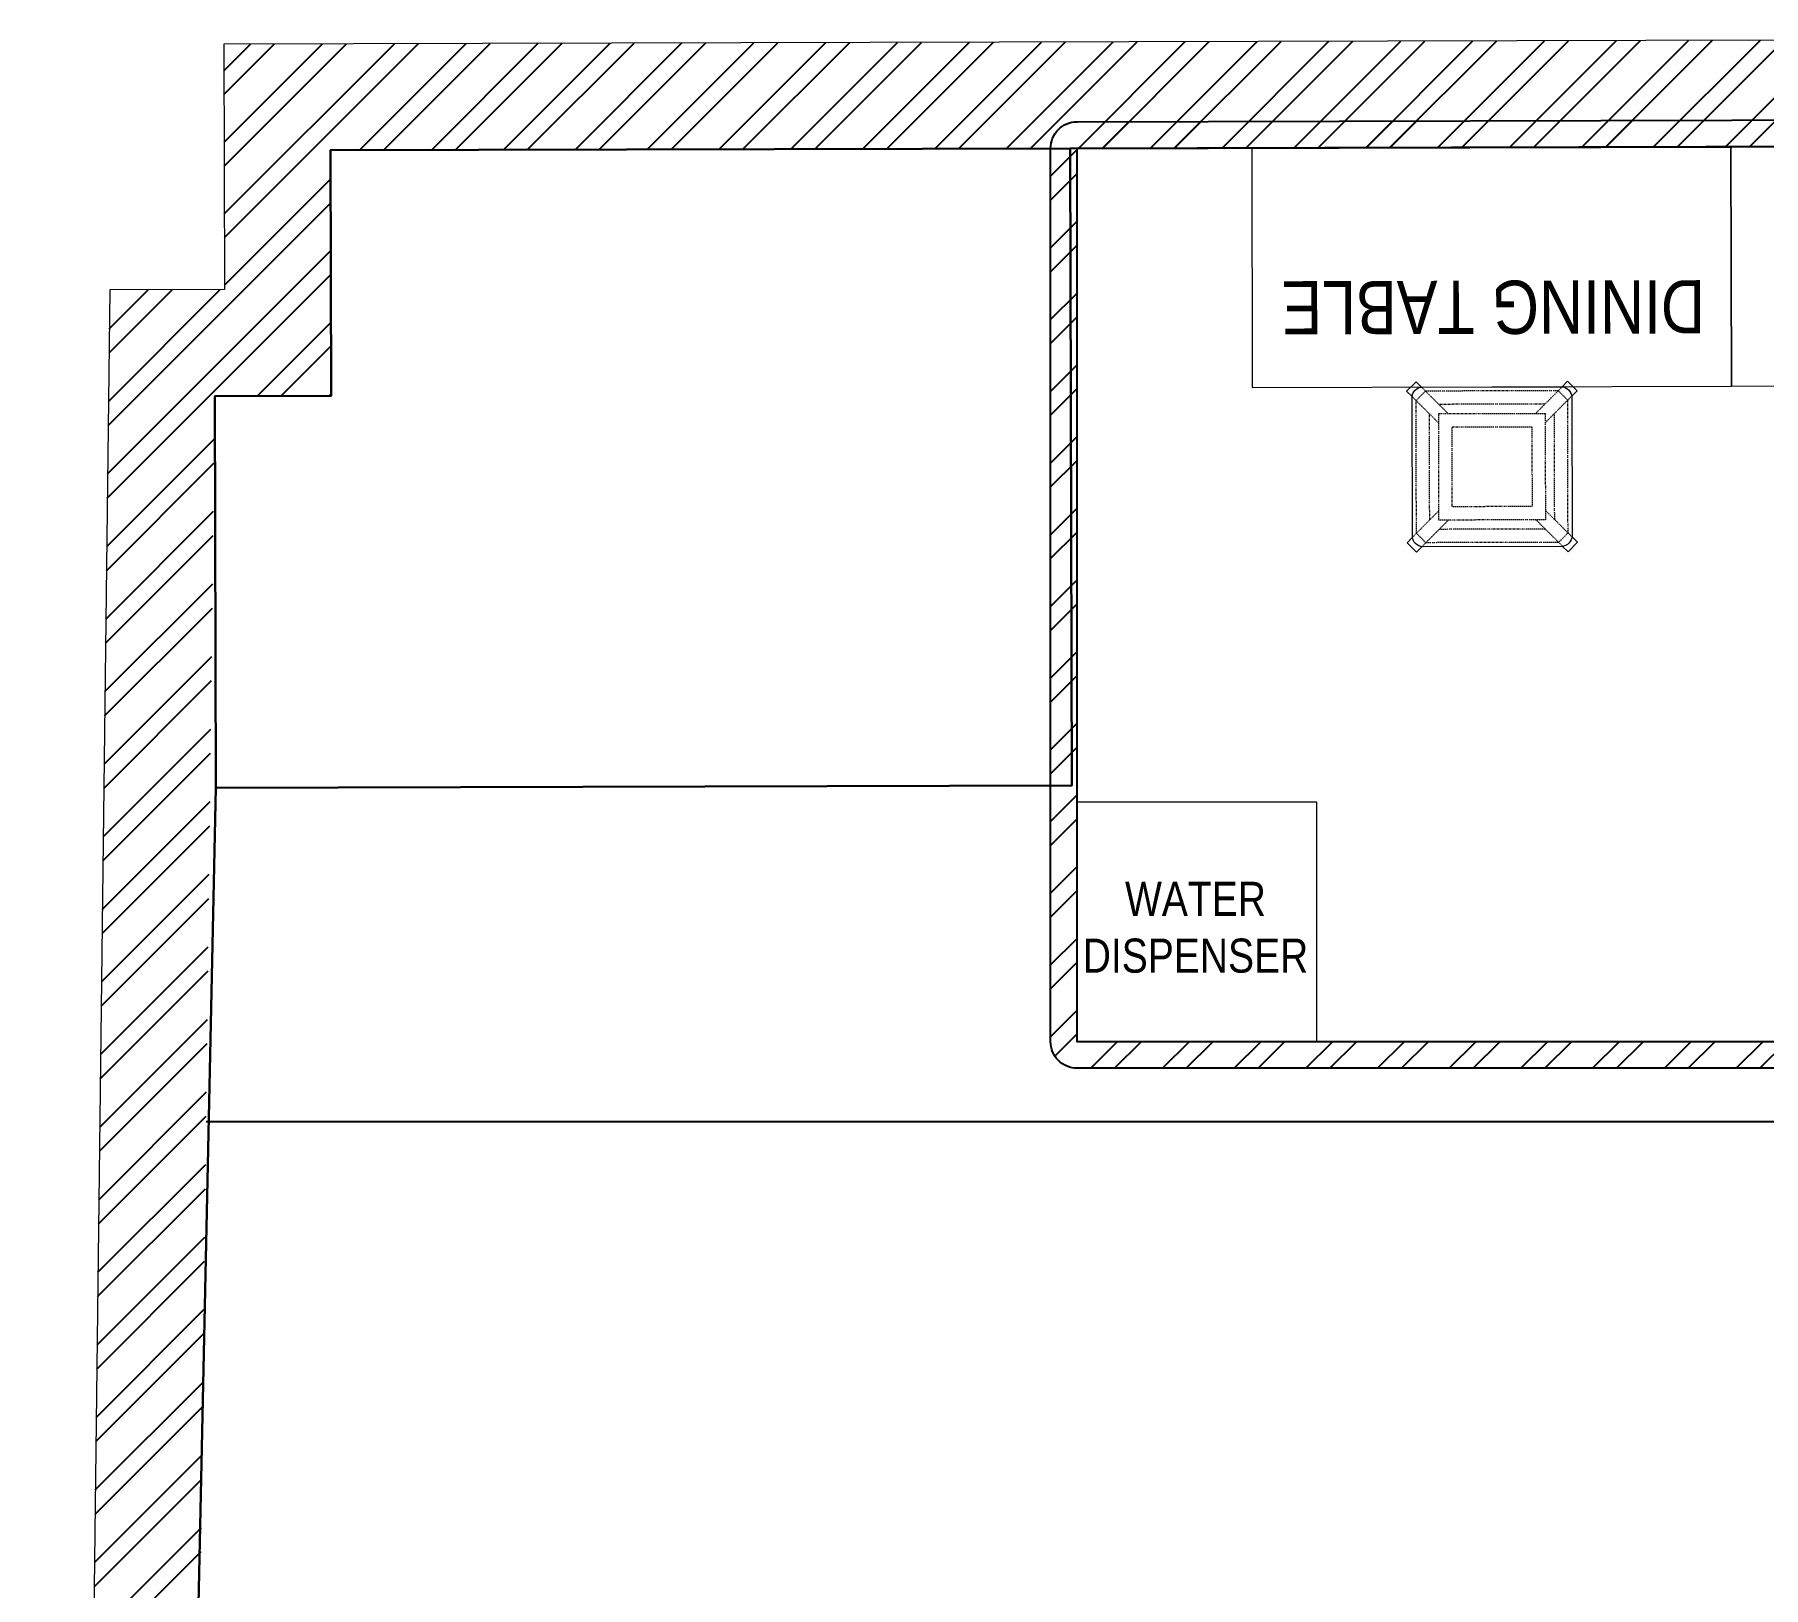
# Model space of a CAD drawing. Header units: millimetres. Extents: x -8946 to 2684, y -2892 to 9932.
# Drawn here: x -8946 to -5698, y 7015 to 9932 of the extents above; entities that cross this region are included whole.
import ezdxf

# ---------------------------------------------------------------- set-up
doc = ezdxf.new("R2010")
doc.units = ezdxf.units.MM
for name, pattern in [('a_p6_plan_L18$0$HIDDEN', [0.375, 0.25, -0.125]), ('ACAD_ISO03W100', [30, 12, -18]), ('DASHED', [100, -100])]:
    doc.linetypes.add(name, pattern=pattern)
for name, color, linetype, lineweight in [('I-LK FF&E', 1, 'Continuous', 9), ('I-LK TEXT', 31, 'Continuous', 5), ('LN-ELEVATION-1', 81, 'Continuous', 13), ('LN-ELEVATION-3', 125, 'a_p6_plan_L18$0$HIDDEN', 18), ('LN-ELEVATION-5', 167, 'Continuous', 5)]:
    doc.layers.add(name, color=color, linetype=linetype, lineweight=lineweight)
for name, color, linetype in [('RETAIL_SEPARATOR', 4, 'DASHED'), ('WALLS', 7, 'Continuous'), ('WALLS_3D', 7, 'Continuous')]:
    doc.layers.add(name, color=color, linetype=linetype)
doc.styles.add('LK TXT', font='Arial Narrow.ttf')
pattern_1 = [(45, (0, 0), (-67.3519, 67.3519), []), (45, (44.9, 0), (-67.3519, 67.3519), [])]

# ---------------------------------------------------------------- blocks, each defined once
blk = doc.blocks.new('STORAGE_RACK_1')
at = {"layer": 'I-LK FF&E'}
blk.add_lwpolyline([(900, 450), (0, 450), (0, 0), (900, 0)], close=True, dxfattribs=at)
at = {"layer": 'I-LK TEXT', "color": 0, "linetype": 'Continuous', "ltscale": 3, "insert": (150.5, 360.1), "char_height": 100, "attachment_point": 1, "style": 'LK TXT'}
blk.add_mtext_dynamic_manual_height_columns('\\pxqc,t10;STORAGE \\P\\ptz;RACK', width=555.025, gutter_width=1, heights=[0], dxfattribs=at)
blk = doc.blocks.new('dfghthrtwe')
at = {"layer": 'LN-ELEVATION-1', "ltscale": 0.5}
blk.add_lwpolyline([(130, -225), (-130, -225, -0.414214), (-150, -205), (-150, 55, -0.414214), (-130, 75), (130, 75, -0.414214), (150, 55), (150, -205, -0.414214)], format="xyb", close=True, dxfattribs=at)
at = {"layer": 'LN-ELEVATION-3', "linetype": 'ACAD_ISO03W100', "ltscale": 0.05}
for p, q in [((-82.3, 25), (-124.7, 67.4)), ((124.7, 67.4), (-124.7, 67.4)), ((82.3, 25), (124.7, 67.4)), ((-100, 7.3), (-142.4, 49.7)), ((-142.4, -199.7), (-142.4, 49.7)), ((99.7, 42.4), (-99.7, 42.4)), ((100, 7.3), (142.4, 49.7)), ((142.4, -199.7), (142.4, 49.7)), ((-117.4, -174.7), (-117.4, 24.7)), ((117.4, -174.7), (117.4, 24.7)), ((-100, -157.3), (-142.4, -199.7)), ((100, -157.3), (142.4, -199.7)), ((-82.3, -175), (-124.7, -217.4)), ((99.7, -192.4), (-99.7, -192.4)), ((82.3, -175), (124.7, -217.4)), ((124.7, -217.4), (-124.7, -217.4))]:
    blk.add_line(p, q, dxfattribs=at)
for points in [[(-132.2, 74.9), (-124.7, 67.4), (-142.4, 49.7), (-149.9, 57.2)], [(132.2, 74.9), (124.7, 67.4), (142.4, 49.7), (149.9, 57.2)], [(-132.2, -224.9), (-124.7, -217.4), (-142.4, -199.7), (-149.9, -207.2)], [(132.2, -224.9), (124.7, -217.4), (142.4, -199.7), (149.9, -207.2)]]:
    blk.add_lwpolyline(points, dxfattribs=at)
for points in [[(100, -175), (-100, -175), (-100, 25), (100, 25)], [(75, -150), (-75, -150), (-75, 0), (75, 0)]]:
    blk.add_lwpolyline(points, close=True, dxfattribs=at)
at = {"layer": 'LN-ELEVATION-5', "ltscale": 0.5}
for points in [[(-149.9, 57.2), (-160.1, 67.4), (-142.4, 85.1), (-132.2, 74.9)], [(149.9, 57.2), (160.1, 67.4), (142.4, 85.1), (132.2, 74.9)], [(-149.9, -207.2), (-160.1, -217.4), (-142.4, -235.1), (-132.2, -224.9)], [(149.9, -207.2), (160.1, -217.4), (142.4, -235.1), (132.2, -224.9)]]:
    blk.add_lwpolyline(points, dxfattribs=at)
blk = doc.blocks.new('DINING_TABLE_MEDIUM_1', base_point=(0, 40.4))
at = {"layer": 'I-LK FF&E'}
blk.add_lwpolyline([(0, 40.4), (900, 40.4), (900, 490.4), (0, 490.4)], close=True, dxfattribs=at)
at = {"layer": 'I-LK FF&E', "rotation": 180}
blk.add_blockref('DFGHTHRTWE', (450, 565.4), dxfattribs=at)
at = {"layer": 'I-LK TEXT', "color": 0, "linetype": 'Continuous', "ltscale": 3, "insert": (55, 390.9), "char_height": 100, "attachment_point": 1, "style": 'LK TXT'}
blk.add_mtext_dynamic_manual_height_columns('\\pxqc;DINING TABLE', width=783.964, gutter_width=1, heights=[0], dxfattribs=at)
blk = doc.blocks.new('WATER_DISPENSER_1')
at = {"layer": 'I-LK FF&E'}
blk.add_lwpolyline([(0, 0), (450, 0), (450, 450), (0, 450)], close=True, dxfattribs=at)
at = {"layer": 'I-LK TEXT', "color": 0, "linetype": 'Continuous', "ltscale": 3, "insert": (109.4, 300.4), "char_height": 64.004, "attachment_point": 1, "style": 'LK TXT'}
blk.add_mtext_dynamic_manual_height_columns('\\pxqc;WATER \\PDISPENSER', width=225.434, gutter_width=0.64, heights=[0], dxfattribs=at)

msp = doc.modelspace()

# ---------------------------------------------------------------- hatches: boundary and pattern name
at = {"layer": 'BOH_WALL_VALID'}
h = msp.add_hatch(dxfattribs=at)
h.set_pattern_fill('ANSI32', scale=10, angle=90)
h.set_pattern_definition(pattern_1)
h.paths.add_polyline_path([(-2559.6, 9729.5), (-2559.6, 8040.1), (-6987.3, 8040.1), (-6987.3, 9718.3)])
h.paths.add_polyline_path([(-2559.8, 9779.5), (-2554.8, 9779.3), (-2550, 9778.6), (-2545.2, 9777.4), (-2540.6, 9775.8), (-2536.1, 9773.7), (-2531.9, 9771.2), (-2528, 9768.2), (-2524.3, 9764.9), (-2521, 9761.3), (-2518.1, 9757.4), (-2515.6, 9753.1), (-2513.4, 9748.7), (-2511.8, 9744.1), (-2510.6, 9739.3), (-2509.9, 9734.4), (-2509.6, 9729.5), (-2509.6, 8040.1), (-2509.9, 8035.2), (-2510.6, 8030.3), (-2511.8, 8025.5), (-2513.4, 8020.9), (-2515.5, 8016.5), (-2518.1, 8012.3), (-2521, 8008.3), (-2524.3, 8004.7), (-2527.9, 8001.4), (-2531.9, 7998.5), (-2536.1, 7996), (-2540.5, 7993.9), (-2545.1, 7992.2), (-2549.9, 7991), (-2554.7, 7990.3), (-2559.6, 7990.1), (-6987.3, 7990.1), (-6992.2, 7990.3), (-6997.1, 7991), (-7001.8, 7992.2), (-7006.5, 7993.9), (-7010.9, 7996), (-7015.1, 7998.5), (-7019.1, 8001.4), (-7022.7, 8004.7), (-7026, 8008.3), (-7028.9, 8012.3), (-7031.4, 8016.5), (-7033.5, 8020.9), (-7035.2, 8025.5), (-7036.4, 8030.3), (-7037.1, 8035.2), (-7037.3, 8040.1), (-7037.3, 9718.3), (-7037.1, 9723.2), (-7036.4, 9728), (-7035.2, 9732.8), (-7033.5, 9737.4), (-7031.4, 9741.8), (-7028.9, 9746), (-7026, 9750), (-7022.7, 9753.6), (-7019.1, 9756.9), (-7015.2, 9759.8), (-7011, 9762.3), (-7006.6, 9764.4), (-7001.9, 9766.1), (-6997.2, 9767.3), (-6992.4, 9768), (-6987.5, 9768.3)])
at = {"layer": 'LENS_HATCH_WALL', "true_color": 0x787878}
h = msp.add_hatch(dxfattribs=at)
h.set_pattern_fill('ANSI32', scale=10, angle=90)
h.set_pattern_definition(pattern_1)
h.paths.add_polyline_path([(-1463.9, -2827.4), (-1464.6, -2562.1), (-977.4, -2560.8), (-988.2, 1660.2), (-1156.2, 1659.8), (-1157, 1991.8), (2683.9, 2001.6), (2664, 9818), (-1164, 9808.3), (-1163.6, 9664), (-1546.3, 9663.1), (-1547, 9932.1), (-8590.4, 9914.2), (-8589.2, 9453), (-8804.7, 9452.4), (-8945.9, -2275.9), (-8568.4, -2274.9), (-8566.9, -2845.4)])
h.paths.add_polyline_path([(-8366.9, -2839.9), (-8368.9, -2074.4), (-8743.5, -2075.4), (-8607.1, 9252.9), (-8388.7, 9253.5), (-8389.9, 9714.7), (-1746.5, 9731.6), (-1745.8, 9462.6), (-963.1, 9464.6), (-963.5, 9608.8), (2464.5, 9617.5), (2483.3, 2201.1), (-1357.5, 2191.3), (-1355.7, 1459.3), (-1187.6, 1459.7), (-1177.9, -2361.4), (-1665.1, -2362.6), (-1663.9, -2822.9)])

# ---------------------------------------------------------------- linework, layer by layer
at = {"layer": 'BOH_WALL_VALID_OUTLINE', "color": 251, "lineweight": 25}
msp.add_lwpolyline([(-2559.6, 7990.1), (-6987.3, 7990.1), (-6992.2, 7990.3), (-6997.1, 7991), (-7001.8, 7992.2), (-7006.5, 7993.9), (-7010.9, 7996), (-7015.1, 7998.5), (-7019.1, 8001.4), (-7022.7, 8004.7), (-7026, 8008.3), (-7028.9, 8012.3), (-7031.4, 8016.5), (-7033.5, 8020.9), (-7035.2, 8025.5), (-7036.4, 8030.3), (-7037.1, 8035.2), (-7037.3, 8040.1), (-7037.3, 9718.3), (-7037.1, 9723.2), (-7036.4, 9728), (-7035.2, 9732.8), (-7033.5, 9737.4), (-7031.4, 9741.8), (-7028.9, 9746), (-7026, 9750), (-7022.7, 9753.6), (-7019.1, 9756.9), (-7015.2, 9759.8), (-7011, 9762.3), (-7006.6, 9764.4), (-7001.9, 9766.1), (-6997.2, 9767.3), (-6992.4, 9768), (-6987.5, 9768.3), (-2559.8, 9779.5)], dxfattribs=at)
msp.add_lwpolyline([(-2559.6, 9729.5), (-2559.6, 8040.1), (-6987.3, 8040.1), (-6987.3, 9718.3), (-2559.6, 9729.5)], close=True, dxfattribs=at)
at = {"layer": 'LENS_WALL_OUTLINE', "lineweight": 13, "true_color": 0xffffff}
msp.add_lwpolyline([(-1463.9, -2827.4), (-1464.6, -2562.1), (-977.4, -2560.8), (-988.2, 1660.2), (-1156.2, 1659.8), (-1157, 1991.8), (2683.9, 2001.6), (2664, 9818), (-1164, 9808.3), (-1163.6, 9664), (-1546.3, 9663.1), (-1547, 9932.1), (-8590.4, 9914.2), (-8589.2, 9453), (-8804.7, 9452.4), (-8945.9, -2275.9), (-8568.4, -2274.9), (-8566.9, -2845.4)], close=True, dxfattribs=at)
at = {"layer": 'RETAIL_SEPARATOR'}
msp.add_line((-8623.5, 7890.1), (2468.9, 7890.1), dxfattribs=at)
at = {"layer": 'WALLS'}
for p, q in [((-8389.9, 9714.7), (-7000.4, 9718.2)), ((-8388.7, 9253.5), (-8389.9, 9714.7)), ((-7000.4, 9718.2), (-1746.5, 9731.6)), ((-6997.3, 8521.3), (-7000.4, 9718.2)), ((-8607.1, 9252.9), (-8388.7, 9253.5)), ((-8605.3, 8517.2), (-8607.1, 9252.9)), ((-8753.6, 1525.2), (-8605.3, 8517.2)), ((-8605.3, 8517.2), (-6997.3, 8521.3))]:
    msp.add_line(p, q, dxfattribs=at)
at = {"layer": 'WALLS_3D'}
for points in [[(-8389.9, 9714.7), (-7000.4, 9718.2), (-7000.4, 9718.2, 2754), (-8389.9, 9714.7, 2754)], [(-8388.7, 9253.5), (-8389.9, 9714.7), (-8389.9, 9714.7, 3055.9), (-8388.7, 9253.5, 3055.9)], [(-7000.4, 9718.2), (-1746.5, 9731.6), (-1746.5, 9731.6, 2754), (-7000.4, 9718.2, 2754)], [(-6997.3, 8521.3), (-7000.4, 9718.2), (-7000.4, 9718.2, 3055.9), (-6997.3, 8521.3, 3055.9)], [(-8607.1, 9252.9), (-8388.7, 9253.5), (-8388.7, 9253.5, 3055.9), (-8607.1, 9252.9, 3055.9)], [(-8605.3, 8517.2), (-8607.1, 9252.9), (-8607.1, 9252.9, 3055.9), (-8605.3, 8517.2, 3055.9)], [(-8753.6, 1525.2), (-8605.3, 8517.2), (-8605.3, 8517.2, 3292.5), (-8753.6, 1525.2, 3292.5)], [(-8605.3, 8517.2), (-6997.3, 8521.3), (-6997.3, 8521.3, 3055.9), (-8605.3, 8517.2, 3055.9)]]:
    msp.add_3dface(points, dxfattribs=at)

# ---------------------------------------------------------------- block references
at = {"rotation": -179.85434196530852}
for name, p in [('DINING_TABLE_MEDIUM_1', (-5759.6, 9721.4)), ('STORAGE_RACK_1', (-4859.6, 9723.7))]:
    msp.add_blockref(name, p, dxfattribs=at)
msp.add_blockref('WATER_DISPENSER_1', (-6987.3, 8040.1))

doc.saveas('drawing.dxf')
